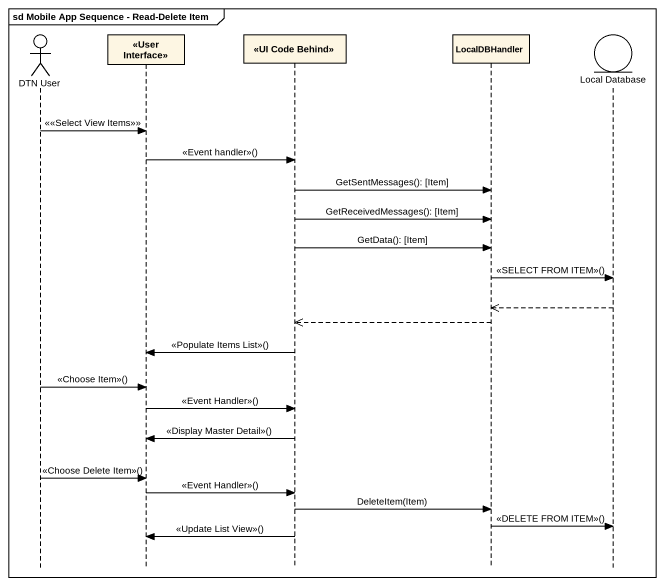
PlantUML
@startuml
mainframe sd Mobile App Sequence - Read-Delete Item
hide footbox
actor "DTN User" as DTN_User
participant "<<User Interface>>" as User_Interface
participant "<<UI Code Behind>>" as UI_Code_Behind
participant LocalDBHandler
entity "Local Database" as Local_Database

DTN_User -> User_Interface : <<<<Select View Items>>>>
User_Interface -> UI_Code_Behind : <<Event handler>>()
UI_Code_Behind -> LocalDBHandler : GetSentMessages(): [Item]
UI_Code_Behind -> LocalDBHandler : GetReceivedMessages(): [Item]
UI_Code_Behind -> LocalDBHandler : GetData(): [Item]
LocalDBHandler -> Local_Database : <<SELECT FROM ITEM>>()
Local_Database -->> LocalDBHandler
LocalDBHandler -->> UI_Code_Behind
UI_Code_Behind -> User_Interface : <<Populate Items List>>()
DTN_User -> User_Interface : <<Choose Item>>()
User_Interface -> UI_Code_Behind : <<Event Handler>>()
UI_Code_Behind -> User_Interface : <<Display Master Detail>>()
DTN_User -> User_Interface : <<Choose Delete Item>>()
User_Interface -> UI_Code_Behind : <<Event Handler>>()
UI_Code_Behind -> LocalDBHandler : DeleteItem(Item)
LocalDBHandler -> Local_Database : <<DELETE FROM ITEM>>()
UI_Code_Behind -> User_Interface : <<Update List View>>()
@enduml
